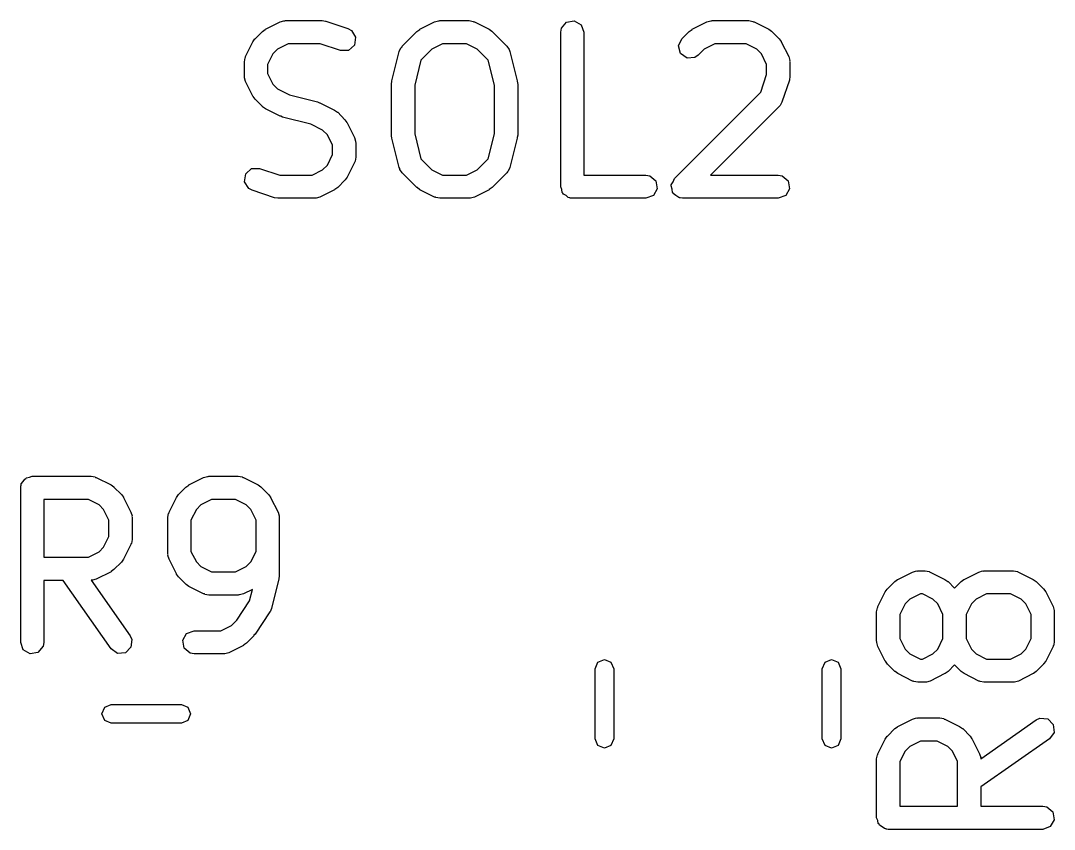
# Model space of a CAD drawing. Extents: x 84 to 170.9, y -102.7 to -57.6.
# Drawn here: x 103.89 to 110.58, y -83.91 to -78.68 of the extents above; entities that cross this region are included whole.
import ezdxf

# ---------------------------------------------------------------- set-up
doc = ezdxf.new("R2010")
doc.units = 0
doc.layers.add('BLACK', color=7, linetype='CONTINUOUS')

msp = doc.modelspace()

# ---------------------------------------------------------------- linework, layer by layer
at = {"layer": 'BLACK', "linetype": 'CONTINUOUS'}
for p, q in [((105.452, -78.747), (105.47, -78.7341)), ((105.47, -78.7341), (105.471, -78.7329)), ((105.471, -78.7329), (105.566, -78.6853)), ((105.566, -78.6853), (105.591, -78.6779)), ((105.591, -78.6779), (105.596, -78.6789)), ((105.596, -78.6789), (105.6, -78.6774)), ((105.6, -78.6774), (105.838, -78.6774)), ((105.838, -78.6774), (105.86, -78.6813)), ((105.86, -78.6813), (105.862, -78.6812)), ((105.862, -78.6812), (106.005, -78.7288)), ((106.005, -78.7288), (106.028, -78.7413)), ((106.452, -78.747), (106.47, -78.7341)), ((106.47, -78.7341), (106.471, -78.7329)), ((106.471, -78.7329), (106.566, -78.6853)), ((106.566, -78.6853), (106.591, -78.6779)), ((106.591, -78.6779), (106.596, -78.6789)), ((106.596, -78.6789), (106.6, -78.6774)), ((106.6, -78.6774), (106.79, -78.6774)), ((106.79, -78.6774), (106.816, -78.6819)), ((106.816, -78.6819), (106.82, -78.6848)), ((106.82, -78.6848), (106.824, -78.6853)), ((106.824, -78.6853), (106.919, -78.7329)), ((106.919, -78.7329), (106.937, -78.7463)), ((107.382, -78.7524), (107.387, -78.7267)), ((107.387, -78.7267), (107.42, -78.6874)), ((107.42, -78.6874), (107.47, -78.6785)), ((107.47, -78.6785), (107.515, -78.7042)), ((107.515, -78.7042), (107.532, -78.7524)), ((108.214, -78.747), (108.232, -78.7341)), ((108.232, -78.7341), (108.233, -78.7329)), ((108.233, -78.7329), (108.328, -78.6853)), ((108.328, -78.6853), (108.353, -78.6779)), ((108.353, -78.6779), (108.358, -78.6789)), ((108.358, -78.6789), (108.362, -78.6774)), ((108.362, -78.6774), (108.6, -78.6774)), ((108.6, -78.6774), (108.626, -78.6819)), ((108.626, -78.6819), (108.629, -78.6848)), ((108.629, -78.6848), (108.634, -78.6853)), ((108.634, -78.6853), (108.729, -78.7329)), ((108.729, -78.7329), (108.747, -78.7463)), ((105.39, -78.8141), (105.403, -78.7961)), ((105.403, -78.7961), (105.404, -78.7946)), ((105.404, -78.7946), (105.452, -78.747)), ((106.028, -78.7413), (106.054, -78.785)), ((106.054, -78.785), (106.047, -78.8357)), ((106.356, -78.8422), (106.452, -78.747)), ((106.937, -78.7463), (106.939, -78.747)), ((106.939, -78.747), (107.034, -78.8422)), ((107.382, -79.7524), (107.382, -78.7524)), ((107.532, -78.7524), (107.532, -79.6774)), ((108.144, -78.8411), (108.166, -78.7946)), ((108.166, -78.7946), (108.214, -78.747)), ((108.747, -78.7463), (108.748, -78.747)), ((108.748, -78.747), (108.796, -78.7946)), ((108.796, -78.7946), (108.809, -78.813)), ((105.342, -78.9093), (105.39, -78.8141)), ((105.549, -78.8616), (105.519, -78.892)), ((105.618, -78.8274), (105.549, -78.8616)), ((105.826, -78.8274), (105.618, -78.8274)), ((105.957, -78.8712), (105.826, -78.8274)), ((106.009, -78.8697), (105.957, -78.8712)), ((106.047, -78.8357), (106.009, -78.8697)), ((106.337, -78.877), (106.347, -78.8533)), ((106.347, -78.8533), (106.353, -78.8489)), ((106.353, -78.8489), (106.356, -78.8422)), ((106.549, -78.8616), (106.477, -78.9336)), ((106.618, -78.8274), (106.549, -78.8616)), ((106.773, -78.8274), (106.618, -78.8274)), ((106.841, -78.8616), (106.773, -78.8274)), ((106.913, -78.9336), (106.841, -78.8616)), ((107.034, -78.8422), (107.049, -78.8635)), ((107.049, -78.8635), (107.05, -78.8709)), ((107.05, -78.8709), (107.054, -78.877)), ((108.158, -78.8906), (108.144, -78.8411)), ((108.311, -78.8616), (108.272, -78.9007)), ((108.38, -78.8274), (108.311, -78.8616)), ((108.582, -78.8274), (108.38, -78.8274)), ((108.651, -78.8616), (108.582, -78.8274)), ((108.681, -78.892), (108.651, -78.8616)), ((108.809, -78.813), (108.81, -78.8141)), ((108.81, -78.8141), (108.858, -78.9093)), ((105.335, -78.9429), (105.339, -78.9172)), ((105.339, -78.9172), (105.342, -78.9138)), ((105.342, -78.9138), (105.342, -78.9093)), ((105.519, -78.892), (105.485, -78.9606)), ((106.289, -79.0675), (106.337, -78.877)), ((106.477, -78.9336), (106.437, -79.0949)), ((106.954, -79.0949), (106.913, -78.9336)), ((107.054, -78.877), (107.101, -79.0675)), ((108.2, -78.9201), (108.158, -78.8906)), ((108.251, -78.9156), (108.2, -78.9201)), ((108.272, -78.9007), (108.251, -78.9156)), ((108.715, -78.9606), (108.681, -78.892)), ((108.858, -78.9093), (108.865, -78.9343)), ((108.865, -78.9343), (108.864, -78.9386)), ((108.864, -78.9386), (108.865, -78.9429)), ((105.335, -79.0381), (105.335, -78.9429)), ((105.485, -78.9606), (105.485, -79.0204)), ((108.715, -79.0259), (108.715, -78.9606)), ((108.865, -78.9429), (108.865, -79.0381)), ((105.336, -79.0423), (105.335, -79.0381)), ((105.335, -79.0467), (105.336, -79.0423)), ((105.342, -79.0716), (105.335, -79.0467)), ((105.39, -79.1669), (105.342, -79.0716)), ((105.485, -79.0204), (105.519, -79.0889)), ((106.287, -79.0857), (106.29, -79.071)), ((106.29, -79.071), (106.289, -79.0675)), ((107.101, -79.0675), (107.102, -79.0825)), ((108.677, -79.1404), (108.715, -79.0259)), ((108.862, -79.0618), (108.814, -79.2047)), ((108.865, -79.0381), (108.862, -79.0602)), ((108.862, -79.0602), (108.862, -79.0618)), ((105.519, -79.0889), (105.549, -79.1193)), ((105.549, -79.1193), (105.626, -79.1578)), ((106.287, -79.419), (106.287, -79.0857)), ((106.437, -79.0949), (106.437, -79.4098)), ((106.954, -79.4098), (106.954, -79.0949)), ((107.102, -79.0825), (107.104, -79.0857)), ((107.104, -79.0857), (107.104, -79.419)), ((108.118, -79.6993), (108.677, -79.1404)), ((105.391, -79.168), (105.39, -79.1669)), ((105.404, -79.1864), (105.391, -79.168)), ((105.452, -79.234), (105.404, -79.1864)), ((105.626, -79.1578), (105.809, -79.2034)), ((105.809, -79.2034), (105.82, -79.2087)), ((105.82, -79.2087), (105.824, -79.2091)), ((105.824, -79.2091), (105.919, -79.2567)), ((108.814, -79.2047), (108.802, -79.2276)), ((105.453, -79.2347), (105.452, -79.234)), ((105.471, -79.248), (105.453, -79.2347)), ((105.566, -79.2957), (105.471, -79.248)), ((105.919, -79.2567), (105.937, -79.2701)), ((105.937, -79.2701), (105.939, -79.2708)), ((105.939, -79.2708), (105.986, -79.3184)), ((108.796, -79.234), (108.352, -79.6774)), ((108.798, -79.2299), (108.796, -79.234)), ((108.802, -79.2276), (108.798, -79.2299)), ((105.57, -79.2961), (105.566, -79.2957)), ((105.582, -79.3013), (105.57, -79.2961)), ((105.764, -79.347), (105.582, -79.3013)), ((105.986, -79.3184), (105.999, -79.3368)), ((105.999, -79.3368), (106, -79.3379)), ((106, -79.3379), (106.048, -79.4331)), ((105.841, -79.3854), (105.764, -79.347)), ((105.872, -79.4159), (105.841, -79.3854)), ((106.437, -79.4098), (106.477, -79.5712)), ((106.913, -79.5712), (106.954, -79.4098)), ((105.906, -79.4844), (105.872, -79.4159)), ((106.048, -79.4331), (106.055, -79.4581)), ((106.055, -79.4581), (106.054, -79.4625)), ((106.054, -79.4625), (106.056, -79.4667)), ((106.056, -79.4667), (106.056, -79.5619)), ((106.288, -79.4223), (106.287, -79.419)), ((106.289, -79.4372), (106.288, -79.4223)), ((106.337, -79.6277), (106.289, -79.4372)), ((107.101, -79.4372), (107.054, -79.6277)), ((107.104, -79.419), (107.101, -79.4338)), ((107.101, -79.4338), (107.101, -79.4372)), ((105.906, -79.5442), (105.906, -79.4844)), ((105.872, -79.6127), (105.906, -79.5442)), ((106.048, -79.5954), (106, -79.6907)), ((106.049, -79.591), (106.048, -79.5954)), ((106.051, -79.5876), (106.049, -79.591)), ((106.056, -79.5619), (106.051, -79.5876)), ((106.477, -79.5712), (106.549, -79.6431)), ((106.841, -79.6431), (106.913, -79.5712)), ((105.336, -79.7198), (105.344, -79.669)), ((105.344, -79.669), (105.382, -79.635)), ((105.382, -79.635), (105.433, -79.6336)), ((105.433, -79.6336), (105.565, -79.6774)), ((105.565, -79.6774), (105.773, -79.6774)), ((105.773, -79.6774), (105.841, -79.6431)), ((105.841, -79.6431), (105.872, -79.6127)), ((106.341, -79.6338), (106.337, -79.6277)), ((106.342, -79.6412), (106.341, -79.6338)), ((106.356, -79.6626), (106.342, -79.6412)), ((106.452, -79.7578), (106.356, -79.6626)), ((106.549, -79.6431), (106.618, -79.6774)), ((106.618, -79.6774), (106.773, -79.6774)), ((106.773, -79.6774), (106.841, -79.6431)), ((107.034, -79.6626), (106.939, -79.7578)), ((107.037, -79.6558), (107.034, -79.6626)), ((107.043, -79.6515), (107.037, -79.6558)), ((107.054, -79.6277), (107.043, -79.6515)), ((107.532, -79.6774), (107.933, -79.6774)), ((107.933, -79.6774), (107.959, -79.6819)), ((108.352, -79.6774), (108.79, -79.6774)), ((108.79, -79.6774), (108.816, -79.6819)), ((105.363, -79.7635), (105.336, -79.7198)), ((105.986, -79.7102), (105.939, -79.7578)), ((105.987, -79.7087), (105.986, -79.7102)), ((106, -79.6907), (105.987, -79.7087)), ((107.959, -79.6819), (107.998, -79.7149)), ((107.998, -79.7149), (108.007, -79.7654)), ((108.097, -79.7458), (108.098, -79.7427)), ((108.098, -79.7394), (108.109, -79.7198)), ((108.098, -79.7427), (108.098, -79.7394)), ((108.109, -79.7198), (108.118, -79.6993)), ((108.816, -79.6819), (108.855, -79.7149)), ((108.855, -79.7149), (108.864, -79.7654)), ((105.386, -79.7759), (105.363, -79.7635)), ((105.529, -79.8235), (105.386, -79.7759)), ((105.919, -79.7718), (105.824, -79.8195)), ((105.92, -79.7707), (105.919, -79.7718)), ((105.939, -79.7578), (105.92, -79.7707)), ((106.453, -79.7585), (106.452, -79.7578)), ((106.471, -79.7718), (106.453, -79.7585)), ((106.566, -79.8195), (106.471, -79.7718)), ((106.919, -79.7718), (106.824, -79.8195)), ((106.92, -79.7707), (106.919, -79.7718)), ((106.939, -79.7578), (106.92, -79.7707)), ((107.389, -79.7707), (107.382, -79.7524)), ((107.392, -79.7899), (107.389, -79.7707)), ((107.397, -79.7942), (107.392, -79.7899)), ((107.4, -79.8006), (107.397, -79.7942)), ((107.417, -79.8103), (107.4, -79.8006)), ((107.431, -79.8229), (107.417, -79.8103)), ((107.982, -79.8098), (107.933, -79.8274)), ((108.007, -79.7654), (107.982, -79.8098)), ((108.103, -79.7676), (108.097, -79.7458)), ((108.106, -79.7899), (108.103, -79.7676)), ((108.109, -79.7921), (108.106, -79.7899)), ((108.11, -79.7954), (108.109, -79.7921)), ((108.128, -79.8083), (108.11, -79.7954)), ((108.146, -79.8229), (108.128, -79.8083)), ((108.839, -79.8098), (108.79, -79.8274)), ((108.864, -79.7654), (108.839, -79.8098)), ((105.53, -79.8235), (105.529, -79.8235)), ((105.552, -79.8274), (105.53, -79.8235)), ((105.79, -79.8274), (105.552, -79.8274)), ((105.795, -79.8258), (105.79, -79.8274)), ((105.799, -79.8269), (105.795, -79.8258)), ((105.824, -79.8195), (105.799, -79.8269)), ((106.571, -79.82), (106.566, -79.8195)), ((106.574, -79.8229), (106.571, -79.82)), ((106.6, -79.8274), (106.574, -79.8229)), ((106.79, -79.8274), (106.6, -79.8274)), ((106.795, -79.8258), (106.79, -79.8274)), ((106.799, -79.8269), (106.795, -79.8258)), ((106.824, -79.8195), (106.799, -79.8269)), ((107.441, -79.8246), (107.431, -79.8229)), ((107.444, -79.8262), (107.441, -79.8246)), ((107.447, -79.8257), (107.444, -79.8262)), ((107.457, -79.8274), (107.447, -79.8257)), ((107.933, -79.8274), (107.457, -79.8274)), ((108.15, -79.8237), (108.146, -79.8229)), ((108.152, -79.8248), (108.15, -79.8237)), ((108.155, -79.8245), (108.152, -79.8248)), ((108.171, -79.8274), (108.155, -79.8245)), ((108.79, -79.8274), (108.171, -79.8274)), ((103.89, -81.6865), (103.891, -81.6767)), ((103.891, -81.6767), (103.904, -81.6618)), ((103.904, -81.6618), (103.914, -81.6449)), ((103.914, -81.6449), (103.92, -81.6426)), ((103.92, -81.6426), (103.924, -81.6374)), ((103.924, -81.6374), (103.944, -81.634)), ((103.944, -81.634), (103.962, -81.6274)), ((103.962, -81.6274), (104.343, -81.6274)), ((104.343, -81.6274), (104.369, -81.6319)), ((104.369, -81.6319), (104.372, -81.6348)), ((104.372, -81.6348), (104.376, -81.6353)), ((104.376, -81.6353), (104.472, -81.6829)), ((104.472, -81.6829), (104.49, -81.6963)), ((104.956, -81.697), (104.975, -81.6841)), ((104.975, -81.6841), (104.976, -81.6829)), ((104.976, -81.6829), (105.071, -81.6353)), ((105.071, -81.6353), (105.096, -81.6279)), ((105.096, -81.6279), (105.101, -81.6289)), ((105.101, -81.6289), (105.105, -81.6274)), ((105.105, -81.6274), (105.295, -81.6274)), ((105.295, -81.6274), (105.321, -81.6319)), ((105.321, -81.6319), (105.324, -81.6348)), ((105.324, -81.6348), (105.329, -81.6353)), ((105.329, -81.6353), (105.424, -81.6829)), ((105.424, -81.6829), (105.442, -81.6963)), ((103.887, -81.7024), (103.889, -81.6926)), ((103.887, -82.7024), (103.887, -81.7024)), ((103.888, -81.6894), (103.89, -81.6865)), ((103.889, -81.6926), (103.888, -81.6894)), ((104.49, -81.6963), (104.491, -81.697)), ((104.491, -81.697), (104.539, -81.7446)), ((104.539, -81.7446), (104.552, -81.763)), ((104.895, -81.7641), (104.908, -81.7461)), ((104.908, -81.7461), (104.909, -81.7446)), ((104.909, -81.7446), (104.956, -81.697)), ((105.442, -81.6963), (105.444, -81.697)), ((105.444, -81.697), (105.491, -81.7446)), ((105.491, -81.7446), (105.504, -81.763)), ((104.037, -81.7774), (104.037, -82.1512)), ((104.325, -81.7774), (104.037, -81.7774)), ((104.394, -81.8116), (104.325, -81.7774)), ((104.424, -81.842), (104.394, -81.8116)), ((104.552, -81.763), (104.553, -81.7641)), ((104.553, -81.7641), (104.6, -81.8593)), ((104.847, -81.8593), (104.895, -81.7641)), ((105.054, -81.8116), (105.024, -81.842)), ((105.122, -81.7774), (105.054, -81.8116)), ((105.278, -81.7774), (105.122, -81.7774)), ((105.346, -81.8116), (105.278, -81.7774)), ((105.376, -81.842), (105.346, -81.8116)), ((105.504, -81.763), (105.505, -81.7641)), ((105.505, -81.7641), (105.553, -81.8593)), ((104.458, -81.9106), (104.424, -81.842)), ((104.6, -81.8593), (104.608, -81.8843)), ((104.608, -81.8843), (104.607, -81.8886)), ((104.839, -81.8929), (104.844, -81.8672)), ((104.844, -81.8672), (104.847, -81.8638)), ((104.847, -81.8638), (104.847, -81.8593)), ((105.024, -81.842), (104.989, -81.9106)), ((105.411, -81.9106), (105.376, -81.842)), ((105.553, -81.8593), (105.56, -81.8843)), ((105.56, -81.8843), (105.559, -81.8886)), ((104.458, -82.018), (104.458, -81.9106)), ((104.607, -81.8886), (104.608, -81.8929)), ((104.608, -81.8929), (104.608, -82.0357)), ((104.839, -82.131), (104.839, -81.8929)), ((104.989, -81.9106), (104.989, -82.1132)), ((105.411, -82.1132), (105.411, -81.9106)), ((105.559, -81.8886), (105.561, -81.8929)), ((105.561, -81.8929), (105.561, -82.2738)), ((104.424, -82.0865), (104.458, -82.018)), ((104.6, -82.0693), (104.553, -82.1645)), ((104.601, -82.0648), (104.6, -82.0693)), ((104.604, -82.0614), (104.601, -82.0648)), ((104.608, -82.0357), (104.604, -82.0614)), ((104.037, -82.1512), (104.325, -82.1512)), ((104.325, -82.1512), (104.394, -82.1169)), ((104.394, -82.1169), (104.424, -82.0865)), ((104.841, -82.1352), (104.839, -82.131)), ((104.84, -82.1395), (104.841, -82.1352)), ((104.847, -82.1645), (104.84, -82.1395)), ((104.989, -82.1132), (105.024, -82.1818)), ((105.376, -82.1818), (105.411, -82.1132)), ((104.539, -82.184), (104.491, -82.2316)), ((104.553, -82.1645), (104.539, -82.1825)), ((104.539, -82.1825), (104.539, -82.184)), ((104.895, -82.2597), (104.847, -82.1645)), ((105.024, -82.1818), (105.054, -82.2122)), ((105.054, -82.2122), (105.122, -82.2464)), ((105.278, -82.2464), (105.346, -82.2122)), ((105.346, -82.2122), (105.376, -82.1818)), ((104.472, -82.2457), (104.376, -82.2933)), ((104.473, -82.2445), (104.472, -82.2457)), ((104.491, -82.2316), (104.473, -82.2445)), ((104.896, -82.2609), (104.895, -82.2597)), ((104.909, -82.2792), (104.896, -82.2609)), ((104.956, -82.3268), (104.909, -82.2792)), ((105.122, -82.2464), (105.278, -82.2464)), ((105.561, -82.2738), (105.558, -82.2886)), ((109.564, -82.2948), (109.659, -82.2472)), ((109.659, -82.2472), (109.684, -82.2398)), ((109.684, -82.2398), (109.689, -82.2408)), ((109.689, -82.2408), (109.693, -82.2393)), ((109.693, -82.2393), (109.74, -82.2393)), ((109.74, -82.2393), (109.766, -82.2438)), ((109.766, -82.2438), (109.77, -82.2467)), ((109.77, -82.2467), (109.774, -82.2472)), ((109.774, -82.2472), (109.869, -82.2948)), ((109.993, -82.2948), (110.088, -82.2472)), ((110.088, -82.2472), (110.113, -82.2398)), ((110.113, -82.2398), (110.117, -82.2408)), ((110.117, -82.2408), (110.121, -82.2393)), ((110.121, -82.2393), (110.312, -82.2393)), ((110.312, -82.2393), (110.338, -82.2438)), ((110.338, -82.2438), (110.341, -82.2467)), ((110.341, -82.2467), (110.345, -82.2472)), ((110.345, -82.2472), (110.441, -82.2948)), ((104.161, -82.3012), (104.037, -82.3012)), ((104.037, -82.3012), (104.037, -82.7024)), ((104.472, -82.7454), (104.161, -82.3012)), ((104.347, -82.2997), (104.344, -82.3008)), ((104.344, -82.3008), (104.595, -82.6594)), ((104.351, -82.3007), (104.347, -82.2997)), ((104.376, -82.2933), (104.351, -82.3007)), ((104.958, -82.3275), (104.956, -82.3268)), ((104.976, -82.3409), (104.958, -82.3275)), ((105.071, -82.3885), (104.976, -82.3409)), ((105.558, -82.292), (105.511, -82.4825)), ((105.558, -82.2886), (105.558, -82.292)), ((109.497, -82.3565), (109.545, -82.3089)), ((109.545, -82.3089), (109.563, -82.296)), ((109.563, -82.296), (109.564, -82.2948)), ((109.869, -82.2948), (109.887, -82.3082)), ((109.887, -82.3082), (109.889, -82.3089)), ((109.889, -82.3089), (109.931, -82.3511)), ((109.931, -82.3511), (109.973, -82.3089)), ((109.973, -82.3089), (109.992, -82.296)), ((109.992, -82.296), (109.993, -82.2948)), ((110.441, -82.2948), (110.459, -82.3082)), ((110.459, -82.3082), (110.46, -82.3089)), ((110.46, -82.3089), (110.508, -82.3565)), ((105.076, -82.389), (105.071, -82.3885)), ((105.079, -82.3919), (105.076, -82.389)), ((105.105, -82.3964), (105.079, -82.3919)), ((105.295, -82.3964), (105.105, -82.3964)), ((105.299, -82.3949), (105.295, -82.3964)), ((105.304, -82.3959), (105.299, -82.3949)), ((105.329, -82.3885), (105.304, -82.3959)), ((105.387, -82.3594), (105.329, -82.3885)), ((105.368, -82.4335), (105.387, -82.3594)), ((109.435, -82.4712), (109.483, -82.376)), ((109.483, -82.376), (109.496, -82.358)), ((109.496, -82.358), (109.497, -82.3565)), ((109.711, -82.3893), (109.642, -82.4235)), ((109.723, -82.3893), (109.711, -82.3893)), ((109.791, -82.4235), (109.723, -82.3893)), ((110.139, -82.3893), (110.071, -82.4235)), ((110.294, -82.3893), (110.139, -82.3893)), ((110.363, -82.4235), (110.294, -82.3893)), ((110.508, -82.3565), (110.521, -82.3749)), ((110.521, -82.3749), (110.522, -82.376)), ((110.522, -82.376), (110.569, -82.4712)), ((105.285, -82.5594), (105.368, -82.4335)), ((105.511, -82.4825), (105.501, -82.5055)), ((109.427, -82.5048), (109.432, -82.4791)), ((109.432, -82.4791), (109.435, -82.4757)), ((109.435, -82.4757), (109.435, -82.4712)), ((109.612, -82.4539), (109.577, -82.5225)), ((109.642, -82.4235), (109.612, -82.4539)), ((109.822, -82.4539), (109.791, -82.4235)), ((109.856, -82.5225), (109.822, -82.4539)), ((110.04, -82.4539), (110.006, -82.5225)), ((110.071, -82.4235), (110.04, -82.4539)), ((110.393, -82.4539), (110.363, -82.4235)), ((110.427, -82.5225), (110.393, -82.4539)), ((110.569, -82.4712), (110.577, -82.4962)), ((105.5, -82.5059), (105.405, -82.6487)), ((105.501, -82.5055), (105.5, -82.5059)), ((109.427, -82.6952), (109.427, -82.5048)), ((109.577, -82.5225), (109.577, -82.6775)), ((109.856, -82.6775), (109.856, -82.5225)), ((110.006, -82.5225), (110.006, -82.6775)), ((110.427, -82.6775), (110.427, -82.5225)), ((110.577, -82.4962), (110.576, -82.5005)), ((110.576, -82.5005), (110.577, -82.5048)), ((110.577, -82.5048), (110.577, -82.6952)), ((105.182, -82.6274), (105.251, -82.5931)), ((105.251, -82.5931), (105.285, -82.5594)), ((104.595, -82.6594), (104.606, -82.683)), ((104.606, -82.683), (104.601, -82.7341)), ((104.936, -82.6894), (104.961, -82.6449)), ((104.961, -82.6449), (105.01, -82.6274)), ((105.01, -82.6274), (105.182, -82.6274)), ((105.396, -82.6602), (105.348, -82.7078)), ((105.397, -82.657), (105.396, -82.6602)), ((105.405, -82.6487), (105.397, -82.657)), ((109.577, -82.6775), (109.612, -82.746)), ((109.822, -82.746), (109.856, -82.6775)), ((110.006, -82.6775), (110.04, -82.746)), ((110.393, -82.746), (110.427, -82.6775)), ((103.904, -82.7506), (103.887, -82.7024)), ((103.949, -82.7762), (103.904, -82.7506)), ((104.032, -82.728), (103.999, -82.7673)), ((104.037, -82.7024), (104.032, -82.728)), ((104.514, -82.7748), (104.472, -82.7454)), ((104.601, -82.7341), (104.565, -82.7704)), ((104.945, -82.7399), (104.936, -82.6894)), ((104.984, -82.7729), (104.945, -82.7399)), ((105.329, -82.7218), (105.234, -82.7695)), ((105.33, -82.7207), (105.329, -82.7218)), ((105.348, -82.7078), (105.33, -82.7207)), ((109.429, -82.6995), (109.427, -82.6952)), ((109.428, -82.7038), (109.429, -82.6995)), ((109.435, -82.7288), (109.428, -82.7038)), ((109.483, -82.824), (109.435, -82.7288)), ((109.612, -82.746), (109.642, -82.7765)), ((109.791, -82.7765), (109.822, -82.746)), ((110.04, -82.746), (110.071, -82.7765)), ((110.363, -82.7765), (110.393, -82.746)), ((110.569, -82.7288), (110.522, -82.824)), ((110.57, -82.7243), (110.569, -82.7288)), ((110.573, -82.7209), (110.57, -82.7243)), ((110.577, -82.6952), (110.573, -82.7209)), ((103.999, -82.7673), (103.949, -82.7762)), ((104.565, -82.7704), (104.514, -82.7748)), ((105.01, -82.7774), (104.984, -82.7729)), ((105.2, -82.7774), (105.01, -82.7774)), ((105.204, -82.7758), (105.2, -82.7774)), ((105.209, -82.7769), (105.204, -82.7758)), ((105.234, -82.7695), (105.209, -82.7769)), ((107.623, -82.8305), (107.665, -82.8129)), ((107.665, -82.8129), (107.707, -82.8305)), ((109.093, -82.8305), (109.135, -82.8129)), ((109.135, -82.8129), (109.177, -82.8305)), ((109.642, -82.7765), (109.711, -82.8107)), ((109.711, -82.8107), (109.723, -82.8107)), ((109.723, -82.8107), (109.791, -82.7765)), ((110.071, -82.7765), (110.139, -82.8107)), ((110.139, -82.8107), (110.294, -82.8107)), ((110.294, -82.8107), (110.363, -82.7765)), ((107.605, -82.8729), (107.623, -82.8305)), ((107.605, -83.3271), (107.605, -82.8729)), ((107.707, -82.8305), (107.725, -82.8729)), ((107.725, -82.8729), (107.725, -83.3271)), ((109.075, -82.8729), (109.093, -82.8305)), ((109.075, -83.3271), (109.075, -82.8729)), ((109.177, -82.8305), (109.195, -82.8729)), ((109.195, -82.8729), (109.195, -83.3271)), ((109.484, -82.8251), (109.483, -82.824)), ((109.497, -82.8435), (109.484, -82.8251)), ((109.545, -82.8911), (109.497, -82.8435)), ((109.931, -82.8489), (109.889, -82.8911)), ((109.973, -82.8911), (109.931, -82.8489)), ((110.508, -82.8435), (110.46, -82.8911)), ((110.522, -82.824), (110.508, -82.842)), ((110.508, -82.842), (110.508, -82.8435)), ((109.546, -82.8918), (109.545, -82.8911)), ((109.564, -82.9052), (109.546, -82.8918)), ((109.659, -82.9528), (109.564, -82.9052)), ((109.664, -82.9533), (109.659, -82.9528)), ((109.667, -82.9562), (109.664, -82.9533)), ((109.774, -82.9528), (109.749, -82.9602)), ((109.869, -82.9052), (109.774, -82.9528)), ((109.87, -82.904), (109.869, -82.9052)), ((109.889, -82.8911), (109.87, -82.904)), ((109.975, -82.8918), (109.973, -82.8911)), ((109.993, -82.9052), (109.975, -82.8918)), ((110.088, -82.9528), (109.993, -82.9052)), ((110.092, -82.9533), (110.088, -82.9528)), ((110.096, -82.9562), (110.092, -82.9533)), ((110.345, -82.9528), (110.32, -82.9602)), ((110.441, -82.9052), (110.345, -82.9528)), ((110.442, -82.904), (110.441, -82.9052)), ((110.46, -82.8911), (110.442, -82.904)), ((109.693, -82.9607), (109.667, -82.9562)), ((109.74, -82.9607), (109.693, -82.9607)), ((109.745, -82.9592), (109.74, -82.9607)), ((109.749, -82.9602), (109.745, -82.9592)), ((110.121, -82.9607), (110.096, -82.9562)), ((110.312, -82.9607), (110.121, -82.9607)), ((110.316, -82.9592), (110.312, -82.9607)), ((110.32, -82.9602), (110.316, -82.9592)), ((104.413, -83.165), (104.431, -83.1226)), ((104.431, -83.1226), (104.473, -83.105)), ((104.473, -83.105), (104.927, -83.105)), ((104.927, -83.105), (104.969, -83.1226)), ((104.969, -83.1226), (104.987, -83.165)), ((104.431, -83.2074), (104.413, -83.165)), ((104.473, -83.225), (104.431, -83.2074)), ((104.969, -83.2074), (104.927, -83.225)), ((104.987, -83.165), (104.969, -83.2074)), ((109.564, -83.2472), (109.659, -83.1996)), ((109.659, -83.1996), (109.684, -83.1922)), ((109.684, -83.1922), (109.689, -83.1932)), ((109.689, -83.1932), (109.693, -83.1917)), ((109.693, -83.1917), (109.836, -83.1917)), ((109.836, -83.1917), (109.861, -83.1962)), ((109.861, -83.1962), (109.865, -83.1991)), ((109.865, -83.1991), (109.869, -83.1996)), ((109.869, -83.1996), (109.964, -83.2472)), ((110.101, -83.4562), (110.459, -83.2052)), ((110.459, -83.2052), (110.483, -83.1942)), ((110.483, -83.1942), (110.534, -83.1987)), ((110.534, -83.1987), (110.57, -83.235)), ((104.927, -83.225), (104.473, -83.225)), ((109.497, -83.3089), (109.545, -83.2613)), ((109.545, -83.2613), (109.563, -83.2484)), ((109.563, -83.2484), (109.564, -83.2472)), ((109.964, -83.2472), (109.983, -83.2606)), ((109.983, -83.2606), (109.984, -83.2613)), ((109.984, -83.2613), (110.032, -83.3089)), ((110.575, -83.2861), (110.545, -83.3281)), ((110.57, -83.235), (110.575, -83.2861)), ((107.623, -83.3695), (107.605, -83.3271)), ((107.725, -83.3271), (107.707, -83.3695)), ((109.093, -83.3695), (109.075, -83.3271)), ((109.195, -83.3271), (109.177, -83.3695)), ((109.435, -83.4236), (109.483, -83.3284)), ((109.483, -83.3284), (109.496, -83.3104)), ((109.496, -83.3104), (109.497, -83.3089)), ((109.711, -83.3417), (109.642, -83.3759)), ((109.818, -83.3417), (109.711, -83.3417)), ((109.887, -83.3759), (109.818, -83.3417)), ((110.032, -83.3089), (110.044, -83.3272)), ((110.044, -83.3272), (110.046, -83.3284)), ((110.046, -83.3284), (110.093, -83.4236)), ((110.545, -83.3281), (110.101, -83.639)), ((107.665, -83.3871), (107.623, -83.3695)), ((107.707, -83.3695), (107.665, -83.3871)), ((109.135, -83.3871), (109.093, -83.3695)), ((109.177, -83.3695), (109.135, -83.3871)), ((109.435, -83.4281), (109.435, -83.4236)), ((109.612, -83.4063), (109.577, -83.4748)), ((109.642, -83.3759), (109.612, -83.4063)), ((109.917, -83.4063), (109.887, -83.3759)), ((109.951, -83.4748), (109.917, -83.4063)), ((110.093, -83.4236), (110.101, -83.4486)), ((109.427, -83.4571), (109.432, -83.4315)), ((109.427, -83.8381), (109.427, -83.4571)), ((109.432, -83.4315), (109.435, -83.4281)), ((109.577, -83.4748), (109.577, -83.7631)), ((109.951, -83.7631), (109.951, -83.4748)), ((110.101, -83.4486), (110.1, -83.4529)), ((110.1, -83.4529), (110.101, -83.4562)), ((110.101, -83.639), (110.101, -83.7631)), ((109.577, -83.7631), (109.951, -83.7631)), ((110.101, -83.7631), (110.502, -83.7631)), ((110.502, -83.7631), (110.528, -83.7676)), ((110.528, -83.7676), (110.567, -83.8006)), ((110.567, -83.8006), (110.576, -83.8511)), ((109.434, -83.8564), (109.427, -83.8381)), ((109.437, -83.8756), (109.434, -83.8564)), ((109.443, -83.8799), (109.437, -83.8756)), ((109.445, -83.8863), (109.443, -83.8799)), ((109.462, -83.896), (109.445, -83.8863)), ((110.576, -83.8511), (110.551, -83.8955)), ((109.477, -83.9086), (109.462, -83.896)), ((109.486, -83.9103), (109.477, -83.9086)), ((109.489, -83.912), (109.486, -83.9103)), ((109.493, -83.9114), (109.489, -83.912)), ((109.502, -83.9131), (109.493, -83.9114)), ((110.502, -83.9131), (109.502, -83.9131)), ((110.551, -83.8955), (110.502, -83.9131))]:
    msp.add_line(p, q, dxfattribs=at)

doc.saveas('drawing.dxf')
